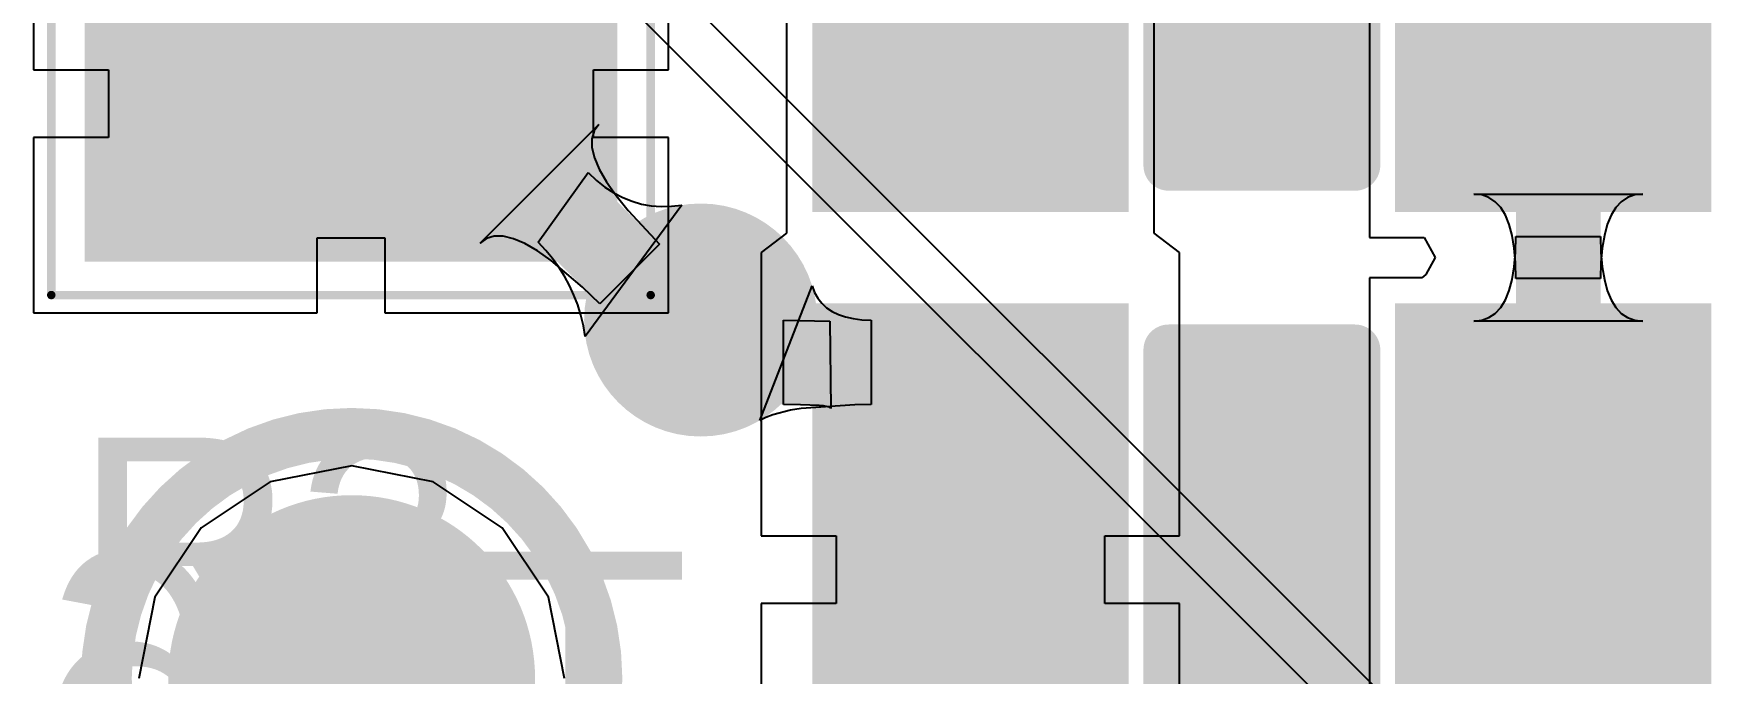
# Model space of a CAD drawing. Header units: inches. Extents: x 1.04 to 3.32, y 2.74 to 3.44.
# Drawn here: x 1.8424 to 2.0407, y 2.8706 to 2.9463 of the extents above; entities that cross this region are included whole.
import ezdxf

# ---------------------------------------------------------------- set-up
doc = ezdxf.new("R2010")
doc.units = ezdxf.units.IN
doc.header["$MEASUREMENT"] = 0
for name, color, linetype in [('Bottom Layer', 5, 'Continuous'), ('Bottom Overlay', 54, 'Continuous'), ('Bottom Paste', 16, 'Continuous'), ('Bottom Solder', 6, 'Continuous'), ('Mechanical 12', 56, 'Continuous'), ('Top Courtyard', 56, 'Continuous'), ('Top Layer', 1, 'Continuous'), ('Top Overlay', 2, 'Continuous'), ('Top Paste', 8, 'Continuous'), ('Top Solder', 216, 'Continuous'), ('Via Holes', 16, 'Continuous')]:
    doc.layers.add(name, color=color, linetype=linetype)
doc.styles.add('Arial', font='', dxfattribs={"height": 0.2})
doc.styles.get('Arial').set_extended_font_data('Arial')

# ---------------------------------------------------------------- blocks, each defined once
blk = doc.blocks.new('TP_B_15')
at = {"layer": 'Bottom Layer'}
h = blk.add_hatch(color=5, dxfattribs=at)
edge = h.paths.add_edge_path()
edge.add_arc((0, 0), 0.01969, 0, 360)
at = {"layer": 'Bottom Paste'}
h = blk.add_hatch(color=16, dxfattribs=at)
edge = h.paths.add_edge_path()
edge.add_arc((0, 0), 0.00169, 0, 360)
at = {"layer": 'Bottom Solder'}
h = blk.add_hatch(color=6, dxfattribs=at)
edge = h.paths.add_edge_path()
edge.add_arc((0, 0), 0.02168, 0, 360)
at = {"layer": 'Bottom Overlay'}
for points in [[(0.029, 0, 0.006, 0.006, 1), (-0.029, 0, 0.006, 0.006, 1)], [(-0.0305, 0, 0.003, 0.003, 1), (-0.0275, 0, 0.003, 0.003, 1)], [(0.0275, 0, 0.003, 0.003, 1), (0.0305, 0, 0.003, 0.003, 1)]]:
    blk.add_lwpolyline(points, format="xyseb", close=True, dxfattribs=at)
at = {"layer": 'Mechanical 12', "style": 'Arial', "text_generation_flag": 2}
blk.add_text('TP6', height=0.03, rotation=180, dxfattribs=at).set_placement((-0.03999, 0.015))
blk = doc.blocks.new('R0805_17')
at = {"layer": 'Top Layer'}
for points in [[(0.02953, 0.05118), (0.02953, 0.01772), (-0.02953, 0.01772), (-0.02953, 0.05118)], [(0.02953, -0.01772), (0.02953, -0.05118), (-0.02953, -0.05118), (-0.02953, -0.01772)]]:
    blk.add_hatch(color=1, dxfattribs=at).paths.add_polyline_path(points)
at = {"layer": 'Top Overlay'}
blk.add_hatch(color=2, dxfattribs=at).paths.add_polyline_path([(-0.02595, -0.009), (0.02605, -0.009), (0.02605, 0.01), (-0.02595, 0.01)])
at = {"layer": 'Top Paste'}
for points in [[(0.02953, 0.05118), (0.02953, 0.01772), (-0.02953, 0.01772), (-0.02953, 0.05118)], [(0.02953, -0.01772), (0.02953, -0.05118), (-0.02953, -0.05118), (-0.02953, -0.01772)]]:
    blk.add_hatch(color=8, dxfattribs=at).paths.add_polyline_path(points)
at = {"layer": 'Top Solder'}
for points in [[(0.0315, 0.05315), (0.0315, 0.01575), (-0.0315, 0.01575), (-0.0315, 0.05315)], [(0.0315, -0.01575), (0.0315, -0.05315), (-0.0315, -0.05315), (-0.0315, -0.01575)]]:
    blk.add_hatch(color=216, dxfattribs=at).paths.add_polyline_path(points)
at = {"layer": 'Top Overlay'}
for points in [[(0.026, 0.011, 0.006, 0.006, 0), (-0.026, 0.011, 0.006, 0.006, 0)], [(-0.026, 0.011, 0.006, 0.006, 0), (-0.026, -0.011, 0.006, 0.006, 0)], [(0.026, 0.011, 0.006, 0.006, 0), (0.026, -0.011, 0.006, 0.006, 0)], [(0.026, -0.011, 0.006, 0.006, 0), (-0.026, -0.011, 0.006, 0.006, 0)]]:
    blk.add_lwpolyline(points, format="xyseb", dxfattribs=at)
for points in [[(-0.0275, 0.011, 0.003, 0.003, 1), (-0.0245, 0.011, 0.003, 0.003, 1)], [(-0.0275, 0.011, 0.003, 0.003, 1), (-0.0245, 0.011, 0.003, 0.003, 1)], [(0.0245, 0.011, 0.003, 0.003, 1), (0.0275, 0.011, 0.003, 0.003, 1)], [(0.0245, 0.011, 0.003, 0.003, 1), (0.0275, 0.011, 0.003, 0.003, 1)], [(-0.0275, -0.011, 0.003, 0.003, 1), (-0.0245, -0.011, 0.003, 0.003, 1)], [(-0.0275, -0.011, 0.003, 0.003, 1), (-0.0245, -0.011, 0.003, 0.003, 1)], [(0.0245, -0.011, 0.003, 0.003, 1), (0.0275, -0.011, 0.003, 0.003, 1)], [(0.0245, -0.011, 0.003, 0.003, 1), (0.0275, -0.011, 0.003, 0.003, 1)]]:
    blk.add_lwpolyline(points, format="xyseb", close=True, dxfattribs=at)
at = {"layer": 'Mechanical 12', "style": 'Arial'}
blk.add_text('R2', height=0.026, dxfattribs=at).set_placement((-0.02166, -0.013))
blk = doc.blocks.new('R0805_38')
at = {"layer": 'Top Layer'}
for points in [[(0.02953, 0.05118), (0.02953, 0.01772), (-0.02953, 0.01772), (-0.02953, 0.05118)], [(0.02953, -0.01772), (0.02953, -0.05118), (-0.02953, -0.05118), (-0.02953, -0.01772)]]:
    blk.add_hatch(color=1, dxfattribs=at).paths.add_polyline_path(points)
at = {"layer": 'Top Overlay'}
blk.add_hatch(color=2, dxfattribs=at).paths.add_polyline_path([(-0.026, -0.009), (0.026, -0.009), (0.026, 0.01), (-0.026, 0.01)])
at = {"layer": 'Top Paste'}
for points in [[(0.02953, 0.05118), (0.02953, 0.01772), (-0.02953, 0.01772), (-0.02953, 0.05118)], [(0.02953, -0.01772), (0.02953, -0.05118), (-0.02953, -0.05118), (-0.02953, -0.01772)]]:
    blk.add_hatch(color=8, dxfattribs=at).paths.add_polyline_path(points)
at = {"layer": 'Top Solder'}
for points in [[(0.0315, 0.05315), (0.0315, 0.01575), (-0.0315, 0.01575), (-0.0315, 0.05315)], [(0.0315, -0.01575), (0.0315, -0.05315), (-0.0315, -0.05315), (-0.0315, -0.01575)]]:
    blk.add_hatch(color=216, dxfattribs=at).paths.add_polyline_path(points)
at = {"layer": 'Top Overlay'}
for points in [[(-0.026, 0.011, 0.006, 0.006, 0), (0.026, 0.011, 0.006, 0.006, 0)], [(-0.026, -0.011, 0.006, 0.006, 0), (-0.026, 0.011, 0.006, 0.006, 0)], [(0.026, -0.011, 0.006, 0.006, 0), (0.026, 0.011, 0.006, 0.006, 0)], [(-0.026, -0.011, 0.006, 0.006, 0), (0.026, -0.011, 0.006, 0.006, 0)]]:
    blk.add_lwpolyline(points, format="xyseb", dxfattribs=at)
for points in [[(-0.0275, 0.011, 0.003, 0.003, 1), (-0.0245, 0.011, 0.003, 0.003, 1)], [(-0.0275, 0.011, 0.003, 0.003, 1), (-0.0245, 0.011, 0.003, 0.003, 1)], [(0.0245, 0.011, 0.003, 0.003, 1), (0.0275, 0.011, 0.003, 0.003, 1)], [(0.0245, 0.011, 0.003, 0.003, 1), (0.0275, 0.011, 0.003, 0.003, 1)], [(-0.0275, -0.011, 0.003, 0.003, 1), (-0.0245, -0.011, 0.003, 0.003, 1)], [(-0.0275, -0.011, 0.003, 0.003, 1), (-0.0245, -0.011, 0.003, 0.003, 1)], [(0.0245, -0.011, 0.003, 0.003, 1), (0.0275, -0.011, 0.003, 0.003, 1)], [(0.0245, -0.011, 0.003, 0.003, 1), (0.0275, -0.011, 0.003, 0.003, 1)]]:
    blk.add_lwpolyline(points, format="xyseb", close=True, dxfattribs=at)
at = {"layer": 'Mechanical 12', "style": 'Arial'}
blk.add_text('R4', height=0.026, dxfattribs=at).set_placement((-0.02166, -0.013))
blk = doc.blocks.new('C0805_46')
at = {"layer": 'Top Layer'}
for points in [[(0.02953, 0.05118), (0.02953, 0.01772), (-0.02953, 0.01772), (-0.02953, 0.05118)], [(0.02953, -0.01772), (0.02953, -0.05118), (-0.02953, -0.05118), (-0.02953, -0.01772)]]:
    blk.add_hatch(color=1, dxfattribs=at).paths.add_polyline_path(points)
at = {"layer": 'Top Paste'}
for points in [[(0.02953, 0.05118), (0.02953, 0.01772), (-0.02953, 0.01772), (-0.02953, 0.05118)], [(0.02953, -0.01772), (0.02953, -0.05118), (-0.02953, -0.05118), (-0.02953, -0.01772)]]:
    blk.add_hatch(color=8, dxfattribs=at).paths.add_polyline_path(points)
at = {"layer": 'Top Solder'}
for points in [[(0.0315, 0.05315), (0.0315, 0.01575), (-0.0315, 0.01575), (-0.0315, 0.05315)], [(0.0315, -0.01575), (0.0315, -0.05315), (-0.0315, -0.05315), (-0.0315, -0.01575)]]:
    blk.add_hatch(color=216, dxfattribs=at).paths.add_polyline_path(points)
at = {"layer": 'Top Courtyard'}
for points in [[(-0.03543, -0.05709, 0.001, 0.001, 0), (-0.03543, 0.05709, 0.001, 0.001, 0)], [(-0.03543, 0.05709, 0.001, 0.001, 0), (0.03543, 0.05709, 0.001, 0.001, 0)], [(0.03543, -0.05709, 0.001, 0.001, 0), (0.03543, 0.05709, 0.001, 0.001, 0)], [(-0.03543, -0.05709, 0.001, 0.001, 0), (0.03543, -0.05709, 0.001, 0.001, 0)]]:
    blk.add_lwpolyline(points, format="xyseb", dxfattribs=at)
for points in [[(-0.03568, 0.05709, 0.0005, 0.0005, 1), (-0.03518, 0.05709, 0.0005, 0.0005, 1)], [(-0.03568, 0.05709, 0.0005, 0.0005, 1), (-0.03518, 0.05709, 0.0005, 0.0005, 1)], [(0.03518, 0.05709, 0.0005, 0.0005, 1), (0.03568, 0.05709, 0.0005, 0.0005, 1)], [(0.03518, 0.05709, 0.0005, 0.0005, 1), (0.03568, 0.05709, 0.0005, 0.0005, 1)], [(-0.03568, -0.05709, 0.0005, 0.0005, 1), (-0.03518, -0.05709, 0.0005, 0.0005, 1)], [(-0.03568, -0.05709, 0.0005, 0.0005, 1), (-0.03518, -0.05709, 0.0005, 0.0005, 1)], [(0.03518, -0.05709, 0.0005, 0.0005, 1), (0.03568, -0.05709, 0.0005, 0.0005, 1)], [(0.03518, -0.05709, 0.0005, 0.0005, 1), (0.03568, -0.05709, 0.0005, 0.0005, 1)]]:
    blk.add_lwpolyline(points, format="xyseb", close=True, dxfattribs=at)
at = {"layer": 'Top Overlay'}
for points in [[(-0.029, -0.01, 0.006, 0.006, 0), (-0.029, 0.01, 0.006, 0.006, 0)], [(0.029, 0.01, 0.006, 0.006, 0), (0.029, -0.01, 0.006, 0.006, 0)]]:
    blk.add_lwpolyline(points, format="xyseb", dxfattribs=at)
for points in [[(-0.0305, 0.01, 0.003, 0.003, 1), (-0.0275, 0.01, 0.003, 0.003, 1)], [(0.0275, 0.01, 0.003, 0.003, 1), (0.0305, 0.01, 0.003, 0.003, 1)], [(-0.0305, -0.01, 0.003, 0.003, 1), (-0.0275, -0.01, 0.003, 0.003, 1)], [(0.0275, -0.01, 0.003, 0.003, 1), (0.0305, -0.01, 0.003, 0.003, 1)]]:
    blk.add_lwpolyline(points, format="xyseb", close=True, dxfattribs=at)
at = {"layer": 'Mechanical 12', "style": 'Arial'}
blk.add_text('C3', height=0.026, rotation=270, dxfattribs=at).set_placement((-0.013, 0.02166))

msp = doc.modelspace()

# ---------------------------------------------------------------- hatches: boundary and pattern name
at = {"layer": 'Bottom Layer'}
h = msp.add_hatch(color=5, dxfattribs=at)
edge = h.paths.add_edge_path()
edge.add_arc((1.92126, 2.9124), 0.01378, 0, 360)
at = {"layer": 'Top Layer'}
h = msp.add_hatch(color=1, dxfattribs=at)
edge = h.paths.add_edge_path()
edge.add_arc((1.92126, 2.9124), 0.01378, 0, 360)
at = {"layer": 'Via Holes'}
h = msp.add_hatch(color=7, dxfattribs=at)
edge = h.paths.add_edge_path()
edge.add_arc((1.92126, 2.9124), 0.00787, 0, 360)

# ---------------------------------------------------------------- linework, layer by layer
at = {"layer": 'Bottom Layer'}
for p, q in [((2.015, 2.855), (1.895, 2.975)), ((1.89276, 2.96959), (2.01117, 2.85117)), ((1.88, 2.89517), (1.87037, 2.89325)), ((1.88963, 2.89325), (1.88, 2.89517)), ((1.87037, 2.89325), (1.8622, 2.8878)), ((1.8978, 2.8878), (1.88963, 2.89325)), ((1.8622, 2.8878), (1.85675, 2.87963)), ((1.90325, 2.87963), (1.8978, 2.8878)), ((1.85675, 2.87963), (1.85483, 2.87)), ((1.90517, 2.87), (1.90325, 2.87963))]:
    msp.add_line(p, q, dxfattribs=at)
msp.add_lwpolyline([(1.88, 2.87, 0.01, 0.01, 0), (1.92313, 2.82687, 0.01, 0.01, 0)], format="xyseb", dxfattribs=at)
msp.add_lwpolyline([(1.8775, 2.87, 0.005, 0.005, 1), (1.8825, 2.87, 0.005, 0.005, 1)], format="xyseb", close=True, dxfattribs=at)
at = {"layer": 'Top Layer'}
for p, q in [((1.97488, 2.92434), (1.97488, 2.99122)), ((2.00032, 2.98503), (2.00032, 2.92217)), ((1.93142, 2.97002), (1.93142, 2.92266)), ((1.84239, 2.96272), (1.84239, 2.94199)), ((1.91745, 2.94199), (1.91745, 2.96272)), ((1.84239, 2.94199), (1.85125, 2.94199)), ((1.85125, 2.94199), (1.85125, 2.93399)), ((1.90859, 2.93399), (1.90859, 2.94199)), ((1.90859, 2.94199), (1.91745, 2.94199)), ((1.85125, 2.93399), (1.84239, 2.93399)), ((1.84239, 2.93399), (1.84239, 2.91326)), ((1.89519, 2.9215), (1.90921, 2.93552)), ((1.90866, 2.93476), (1.90838, 2.93384)), ((1.90838, 2.93384), (1.9084, 2.93279)), ((1.91745, 2.93399), (1.90859, 2.93399)), ((1.90921, 2.93552), (1.90866, 2.93476)), ((1.91745, 2.91326), (1.91745, 2.93399)), ((1.9084, 2.93279), (1.90869, 2.93159)), ((1.90205, 2.92159), (1.90795, 2.92983)), ((1.90795, 2.92983), (1.90893, 2.92892)), ((1.90869, 2.93159), (1.90927, 2.93025)), ((1.90927, 2.93025), (1.91013, 2.92876)), ((1.90893, 2.92892), (1.90994, 2.92813)), ((1.90994, 2.92813), (1.91098, 2.92745)), ((1.91013, 2.92876), (1.91127, 2.92713)), ((1.91904, 2.926), (1.90762, 2.91045)), ((1.91098, 2.92745), (1.91205, 2.92689)), ((1.91127, 2.92713), (1.9127, 2.92536)), ((1.91205, 2.92689), (1.91315, 2.92645)), ((1.91315, 2.92645), (1.91427, 2.92612)), ((1.91427, 2.92612), (1.91542, 2.92592)), ((1.91542, 2.92592), (1.9166, 2.92583)), ((1.9166, 2.92583), (1.9178, 2.92586)), ((1.9178, 2.92586), (1.91904, 2.926)), ((2.01359, 2.92719), (2.01264, 2.92729)), ((2.01264, 2.92729), (2.03264, 2.92729)), ((2.01444, 2.92689), (2.01359, 2.92719)), ((2.01519, 2.92639), (2.01444, 2.92689)), ((2.01584, 2.92569), (2.01519, 2.92639)), ((2.03009, 2.92639), (2.02944, 2.92569)), ((2.03084, 2.92689), (2.03009, 2.92639)), ((2.03169, 2.92719), (2.03084, 2.92689)), ((2.03264, 2.92729), (2.03169, 2.92719)), ((1.9127, 2.92536), (1.9164, 2.92138)), ((1.97488, 2.92266), (1.97488, 2.92434)), ((2.01639, 2.92479), (2.01584, 2.92569)), ((2.01684, 2.92369), (2.01639, 2.92479)), ((2.02889, 2.92479), (2.02844, 2.92369)), ((2.02944, 2.92569), (2.02889, 2.92479)), ((1.87592, 2.91326), (1.87592, 2.92212)), ((1.87592, 2.92212), (1.88392, 2.92212)), ((1.88392, 2.92212), (1.88392, 2.91326)), ((1.89595, 2.92205), (1.89519, 2.9215)), ((1.89686, 2.92232), (1.89595, 2.92205)), ((1.89792, 2.92231), (1.89686, 2.92232)), ((1.89912, 2.92202), (1.89792, 2.92231)), ((1.90046, 2.92144), (1.89912, 2.92202)), ((1.93142, 2.92266), (1.92842, 2.9204)), ((1.97788, 2.9204), (1.97488, 2.92266)), ((2.00032, 2.92217), (2.00677, 2.92217)), ((2.00677, 2.92217), (2.0081, 2.91978)), ((2.01719, 2.92239), (2.01684, 2.92369)), ((2.01744, 2.92089), (2.01719, 2.92239)), ((2.01759, 2.92038), (2.01764, 2.92228)), ((2.01764, 2.92228), (2.02764, 2.92228)), ((2.02764, 2.92228), (2.02769, 2.92038)), ((2.02809, 2.92239), (2.02784, 2.92089)), ((2.02844, 2.92369), (2.02809, 2.92239)), ((1.90195, 2.92058), (1.90046, 2.92144)), ((1.90358, 2.91944), (1.90195, 2.92058)), ((1.90294, 2.92064), (1.90205, 2.92159)), ((1.90375, 2.91966), (1.90294, 2.92064)), ((1.9164, 2.92138), (1.90933, 2.91431)), ((1.92842, 2.9204), (1.92842, 2.9199)), ((1.92842, 2.9199), (1.92842, 2.88687)), ((1.97788, 2.88687), (1.97788, 2.9204)), ((2.0081, 2.91978), (2.00698, 2.91778)), ((2.01759, 2.91919), (2.01744, 2.92089)), ((2.01744, 2.91868), (2.01759, 2.92038)), ((2.02784, 2.92089), (2.02769, 2.91919)), ((2.02769, 2.92038), (2.02784, 2.91868)), ((1.90727, 2.9163), (1.90358, 2.91944)), ((1.9045, 2.91864), (1.90375, 2.91966)), ((1.90517, 2.91758), (1.9045, 2.91864)), ((2.01719, 2.91718), (2.01744, 2.91868)), ((2.01764, 2.91729), (2.01759, 2.91919)), ((2.02769, 2.91919), (2.02764, 2.91729)), ((2.02784, 2.91868), (2.02809, 2.91718)), ((1.90576, 2.91648), (1.90517, 2.91758)), ((1.90628, 2.91535), (1.90576, 2.91648)), ((1.90933, 2.91431), (1.90727, 2.9163)), ((1.92824, 2.90052), (1.93444, 2.91643)), ((1.93444, 2.91643), (1.93473, 2.91567)), ((2.00653, 2.9174), (2.00032, 2.9174)), ((2.00032, 2.9174), (2.00032, 2.84835)), ((2.00698, 2.91778), (2.00653, 2.9174)), ((2.01639, 2.91478), (2.01684, 2.91588)), ((2.01684, 2.91588), (2.01719, 2.91718)), ((2.02764, 2.91729), (2.01764, 2.91729)), ((2.02809, 2.91718), (2.02844, 2.91588)), ((2.02844, 2.91588), (2.02889, 2.91478)), ((1.90673, 2.91418), (1.90628, 2.91535)), ((1.9071, 2.91298), (1.90673, 2.91418)), ((1.93473, 2.91567), (1.93511, 2.91498)), ((1.93511, 2.91498), (1.93558, 2.91438)), ((1.93558, 2.91438), (1.93615, 2.91385)), ((1.93615, 2.91385), (1.9368, 2.91341)), ((2.01519, 2.91318), (2.01584, 2.91388)), ((2.01584, 2.91388), (2.01639, 2.91478)), ((2.02889, 2.91478), (2.02944, 2.91388)), ((2.02944, 2.91388), (2.03009, 2.91318)), ((1.84239, 2.91326), (1.87592, 2.91326)), ((1.88392, 2.91326), (1.91745, 2.91326)), ((1.9074, 2.91173), (1.9071, 2.91298)), ((1.93106, 2.9024), (1.93106, 2.9124)), ((1.93106, 2.9124), (1.93654, 2.91228)), ((1.93654, 2.91228), (1.93666, 2.90193)), ((1.9368, 2.91341), (1.93754, 2.91305)), ((1.93754, 2.91305), (1.93837, 2.91276)), ((1.93837, 2.91276), (1.9393, 2.91256)), ((1.9393, 2.91256), (1.94031, 2.91244)), ((1.94031, 2.91244), (1.94142, 2.9124)), ((1.94142, 2.9124), (1.94142, 2.9024)), ((2.01264, 2.91228), (2.01359, 2.91238)), ((2.03264, 2.91228), (2.01264, 2.91228)), ((2.01359, 2.91238), (2.01444, 2.91268)), ((2.01444, 2.91268), (2.01519, 2.91318)), ((2.03009, 2.91318), (2.03084, 2.91268)), ((2.03084, 2.91268), (2.03169, 2.91238)), ((2.03169, 2.91238), (2.03264, 2.91228)), ((1.90762, 2.91045), (1.9074, 2.91173)), ((1.93307, 2.90238), (1.93106, 2.9024)), ((1.93313, 2.90193), (1.93189, 2.90172)), ((1.93526, 2.90228), (1.93307, 2.90238)), ((1.93949, 2.90238), (1.93313, 2.90193)), ((1.93576, 2.90223), (1.93526, 2.90228)), ((1.93615, 2.90217), (1.93576, 2.90223)), ((1.93643, 2.9021), (1.93615, 2.90217)), ((1.9366, 2.90202), (1.93643, 2.9021)), ((1.93666, 2.90193), (1.9366, 2.90202)), ((1.94142, 2.9024), (1.93949, 2.90238)), ((1.92895, 2.90088), (1.92824, 2.90052)), ((1.92979, 2.9012), (1.92895, 2.90088)), ((1.93189, 2.90172), (1.92979, 2.9012)), ((1.92842, 2.88687), (1.93728, 2.88687)), ((1.93728, 2.88687), (1.93728, 2.87887)), ((1.96902, 2.87887), (1.96902, 2.88687)), ((1.96902, 2.88687), (1.97788, 2.88687)), ((1.93728, 2.87887), (1.92842, 2.87887)), ((1.92842, 2.87887), (1.92842, 2.86631)), ((1.97788, 2.87887), (1.96902, 2.87887)), ((1.97788, 2.84535), (1.97788, 2.87887))]:
    msp.add_line(p, q, dxfattribs=at)
for points in [[(2.02264, 2.88346, 0.01, 0.01, 0), (2.02264, 2.9689, 0.01, 0.01, 0)], [(1.87992, 2.93799, 0.01, 0.01, 0), (1.89272, 2.93799, 0.01, 0.01, 0)], [(1.89272, 2.93799, 0.01, 0.01, 0), (1.91831, 2.9124, 0.01, 0.01, 0)], [(1.91831, 2.9124, 0.01, 0.01, 0), (1.92606, 2.9124, 0.01, 0.01, 0)], [(1.92606, 2.9124, 0.01, 0.01, 0), (1.93106, 2.9074, 0.01, 0.01, 0)], [(1.93106, 2.9074, 0.01, 0.01, 0), (1.94142, 2.9074, 0.01, 0.01, 0)], [(1.94142, 2.9074, 0.01, 0.01, 0), (1.95315, 2.89567, 0.01, 0.01, 0)], [(1.95315, 2.88287, 0.01, 0.01, 0), (1.95315, 2.89567, 0.01, 0.01, 0)], [(2.02205, 2.88287, 0.01, 0.01, 0), (2.02264, 2.88346, 0.01, 0.01, 0)]]:
    msp.add_lwpolyline(points, format="xyseb", dxfattribs=at)
for points in [[(1.87742, 2.93799, 0.005, 0.005, 1), (1.88242, 2.93799, 0.005, 0.005, 1)], [(1.89022, 2.93799, 0.005, 0.005, 1), (1.89522, 2.93799, 0.005, 0.005, 1)], [(1.89022, 2.93799, 0.005, 0.005, 1), (1.89522, 2.93799, 0.005, 0.005, 1)], [(1.91581, 2.9124, 0.005, 0.005, 1), (1.92081, 2.9124, 0.005, 0.005, 1)], [(1.91581, 2.9124, 0.005, 0.005, 1), (1.92081, 2.9124, 0.005, 0.005, 1)], [(1.92356, 2.9124, 0.005, 0.005, 1), (1.92856, 2.9124, 0.005, 0.005, 1)], [(1.92356, 2.9124, 0.005, 0.005, 1), (1.92856, 2.9124, 0.005, 0.005, 1)], [(1.92856, 2.9074, 0.005, 0.005, 1), (1.93356, 2.9074, 0.005, 0.005, 1)], [(1.92856, 2.9074, 0.005, 0.005, 1), (1.93356, 2.9074, 0.005, 0.005, 1)], [(1.93892, 2.9074, 0.005, 0.005, 1), (1.94392, 2.9074, 0.005, 0.005, 1)], [(1.93892, 2.9074, 0.005, 0.005, 1), (1.94392, 2.9074, 0.005, 0.005, 1)], [(1.95065, 2.89567, 0.005, 0.005, 1), (1.95565, 2.89567, 0.005, 0.005, 1)], [(1.95065, 2.89567, 0.005, 0.005, 1), (1.95565, 2.89567, 0.005, 0.005, 1)], [(2.02014, 2.88346, 0.005, 0.005, 1), (2.02514, 2.88346, 0.005, 0.005, 1)], [(2.02014, 2.88346, 0.005, 0.005, 1), (2.02514, 2.88346, 0.005, 0.005, 1)], [(1.95065, 2.88287, 0.005, 0.005, 1), (1.95565, 2.88287, 0.005, 0.005, 1)], [(2.01955, 2.88287, 0.005, 0.005, 1), (2.02455, 2.88287, 0.005, 0.005, 1)]]:
    msp.add_lwpolyline(points, format="xyseb", close=True, dxfattribs=at)

# ---------------------------------------------------------------- block references
msp.add_blockref('C0805_46', (1.87992, 2.97244))
for name, p, rotation in [('R0805_17', (1.9876, 2.95669), 90), ('R0805_38', (1.9876, 2.88287), 270), ('TP_B_15', (1.88, 2.87), 180)]:
    msp.add_blockref(name, p, dxfattribs=dict(rotation=rotation))

# ---------------------------------------------------------------- texts
at = {"layer": 'Top Overlay', "style": 'Arial'}
msp.add_text('R3', height=0.026, dxfattribs=at).set_placement((1.84709, 2.87249))

doc.saveas('drawing.dxf')
